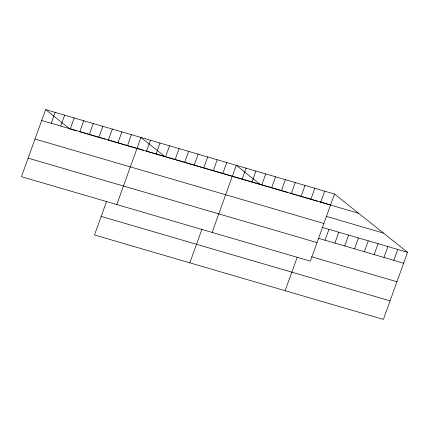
<?xml version="1.0" encoding="UTF-8"?>
<svg xmlns="http://www.w3.org/2000/svg" width="429" height="429" viewBox="0 0 429 429"><rect width="100%" height="100%" fill="white"/><g stroke="black" fill="none" stroke-linecap="round" stroke-linejoin="round"><path stroke-width="0.64" d="M45.613 109.588L21.45 176.694L310.344 261.138L334.502 194.026L45.613 109.588L69.718 128.818L76.705 130.861M51.223 123.268L55.143 112.371M60.757 126.051L64.677 115.16M70.292 128.839L74.212 117.948M79.821 131.628L83.746 120.731M89.355 134.411L93.275 123.52M98.89 137.2L102.81 126.308M108.424 139.988L112.344 129.091M117.954 142.771L121.879 131.88M106.553 201.491L94.498 234.974L383.387 319.412L407.55 252.306L334.502 194.026M127.488 145.56L131.413 134.663M116.785 204.563L140.943 137.452L165.052 156.682M146.557 151.131L150.477 140.24M156.092 153.92L160.012 143.023M165.621 156.703L169.546 145.812M175.155 159.491L179.081 148.6M184.69 162.28L188.61 151.383M194.224 165.063L198.144 154.172M203.759 167.852L207.679 156.96M213.288 170.64L217.213 159.744M189.833 262.838L201.887 229.354M222.823 173.423L226.748 162.532M212.119 232.427L236.277 165.321L260.387 184.55M242.181 179.081L246.101 168.189M252 181.955L255.925 171.058M261.824 184.824L265.744 173.933M271.648 187.698L275.568 176.802M281.467 190.567L285.392 179.676M291.291 193.436L295.211 182.545M301.115 196.31L305.035 185.414M310.934 199.179L314.859 188.288M285.167 290.701L297.222 257.218M320.758 202.054L324.678 191.157M325.048 240.229L328.973 229.338M334.872 243.104L338.792 232.207M344.696 245.973L348.616 235.076M354.515 248.841L358.44 237.95M364.339 251.716L368.259 240.819M374.163 254.585L378.083 243.693M383.982 257.454L387.907 246.562M393.806 260.328L397.726 249.431M41.688 120.479L330.582 204.923M79.252 131.606L97.683 136.99M98.316 137.178L105.309 139.221M107.851 139.961L116.747 142.562M117.385 142.75L135.816 148.139M136.449 148.321L143.442 150.364M145.983 151.11L154.88 153.711M155.518 153.898L173.949 159.282M174.582 159.47L269.594 187.242M270.206 187.419L280.03 190.294M280.641 190.471L287.398 192.444M289.854 193.163L297.217 195.318M298.445 195.672L317.476 201.239M319.932 201.957L358.606 213.261M326.351 216.388L383.446 233.076M35.012 139.028L323.9 223.471M322.217 227.365L407.55 252.306M318.297 238.256L403.63 263.197M28.126 158.145L317.02 242.589M311.62 256.805L396.948 281.751M101.174 216.42L390.068 300.863"/></g></svg>
